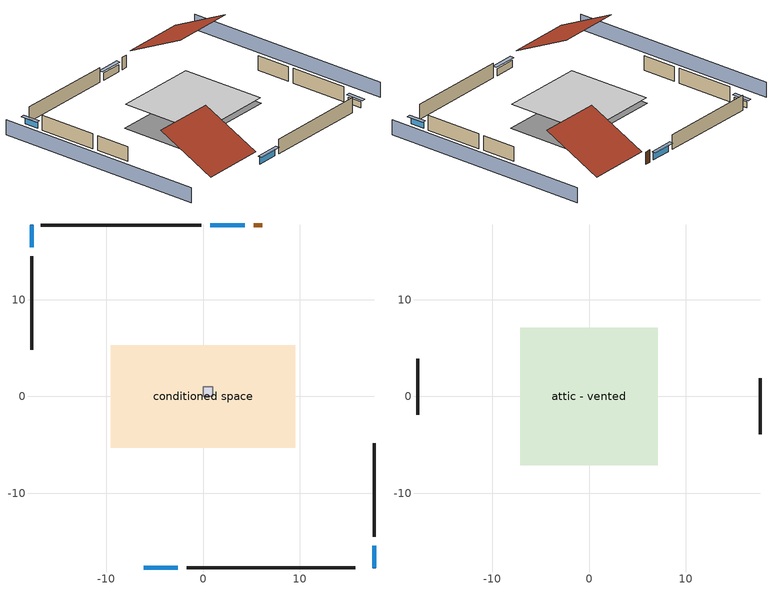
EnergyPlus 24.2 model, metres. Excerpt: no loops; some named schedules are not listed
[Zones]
central ac and furnace airloop ret air zone
 floor adiabatic (AdiabaticConst): 0,0 0,1 1,1 1,0 z0
 wall adiabatic (AdiabaticConst): 0,1 0,0 1,0 1,1 0,1 z0:1
 ceiling adiabatic (AdiabaticConst): 1,0 1,1 0,1 0,0 z1
conditioned space
 floor foundation (Slab1 construction): -9.54,-5.31 -9.54,5.31 9.54,5.31 9.54,-5.31 z0
 wall outside (AdiabaticWallConstruction 1): 6.13,17.7 5.22,17.7 z0:2.03
 wall outside (AdiabaticWallConstruction): -6.13,-17.7 -2.61,-17.7 / 4.29,17.7 0.77,17.7 z0:1.19; -17.7,17.7 -17.7,15.38 / 17.7,-17.7 17.7,-15.38 z0:1.01
 wall outside (Wall1 construction): -1.68,-17.7 15.69,-17.7 z0:2.44
 wall outside (Wall2 construction): -17.7,14.45 -17.7,4.81 z0:2.44
 wall outside (Wall3 construction): -0.16,17.7 -16.77,17.7 z0:2.44
 wall outside (Wall4 construction): 17.7,-14.45 17.7,-4.81 z0:2.44
 window (WindowConstruction): -6.13,-17.7 -2.61,-17.7 z0:1.19
 window (WindowConstruction 1): -17.7,17.7 -17.7,15.38 z0:1.01
 window (WindowConstruction 2): 4.29,17.7 0.77,17.7 z0:1.19
 window (WindowConstruction 3): 17.7,-17.7 17.7,-15.38 z0:1.01
 door (Door): 6.13,17.7 5.22,17.7 z0:2.03
attic - vented
 floor to conditioned space (Floor1 construction Reversed): -7.11,-7.11 -7.11,7.11 7.11,7.11 7.11,-7.11 z2.44
 wall outside (Wall5 construction): -17.7,3.88 -17.7,-1.89 z0:2.44
 wall outside (Wall6 construction): 17.7,-3.88 17.7,1.89 z0:2.44
 roof outside (Roof1 construction): -7.06,-17.7,2.44 -7.06,-8.19,7.2 -17.7,-8.19,7.2 -17.7,-17.7,2.44
 roof outside (Roof2 construction): 7.06,17.7,2.44 7.06,8.19,7.2 17.7,8.19,7.2 17.7,17.7,2.44
shading: -22.27,17.7 -22.27,-17.7 / 22.27,-17.7 22.27,17.7 z0:2.44; -2.3,-17.7 -6.44,-17.7 -6.44,-18.31 -2.3,-18.31 z1.49; -17.7,15.08 -17.7,18.01 -18.31,18.01 -18.31,15.08 z1.31; 0.46,17.7 4.6,17.7 4.6,18.31 0.46,18.31 z1.49; 17.7,-15.08 17.7,-18.01 18.31,-18.01 18.31,-15.08 z1.31
[Building]
Building 1: Terrain=Suburbs
[Site:Location]
Miramar Mcas_CA_USA: Latitude {deg}=32.87; Longitude {deg}=-117.15; Time Zone {hr}=-8; Elevation {m}=146
[Site:GroundTemperature:Shallow]
17.2306, 16.3968, 16.33, 16.7257, 18.3142, 19.8952, 21.2659, 22.1342, 22.208, 21.5018, 20.166, 18.6335
[Site:WaterMainsTemperature]
Calculation Method=Schedule; Temperature Schedule=mains temperature schedule
[Material] Roughness=Rough; Thermal Absorptance=0.9
Name | Thickness {m} | Conductivity {W/m-K} | Density {kg/m3} | Specific Heat {J/kg-K} | Solar Absorptance | Visible Absorptance
asphalt or fiberglass shingles | 0.00635 | 0.162714 | 1121.4 | 1465.45 | 0.85 | 0.85
ceiling loosefill ins | 0.0846667 | 0.0480833 | 16.02 | 1046.75 | 0.7 | 0.7
ceiling stud and cavity | 0.1397 | 0.302811 | 65.682 | 1177.47 | 0.7 | 0.7
concrete 4.0 in. | 0.1016 | 1.803125 | 2242.8 | 837.4 | 0.7 | 0.7
door material | 0.04445 | 0.0612267 | 512.64 | 1214.23 | 0.7 | 0.7
floor covering | 0.0127 | 0.0450781 | 54.468 | 1339.84 | 0.9 | 0.9
furniture material conditioned space 1 | 0.1524 | 0.115458 | 640.8 | 1214.23 | 0.6 | 0.6
gypsum board | 0.0127 | 0.160291 | 801 | 837.4 | 0.6 | 0.6
osb sheathing 0.5 in. | 0.0127 | 0.115458 | 512.64 | 1214.23 | 0.6 | 0.6
osb sheathing 0.5 in. 1 | 0.0127 | 0.115458 | 512.64 | 1214.23 | 0.7 | 0.7
roof rigid ins | 0.00281632 | 0.029427 | 32.04 | 1214.23 | 0.7 | 0.7
stucco | 0.0254 | 0.649125 | 1281.6 | 879.27 | 0.5 | 0.5
wall rigid ins | 0.512978 | 0.029427 | 32.04 | 1214.23 | 0.7 | 0.7
wall stud and cavity | 0.1397 | 0.556315 | 139.0536 | 1170.24 | 0.7 | 0.7
wall stud and cavity 1 | 0.1397 | 0.348569 | 139.0536 | 1170.24 | 0.6 | 0.6
wall stud and cavity 2 | 0.0889 | 0.380278 | 52.3479 | 1209.89 | 0.7 | 0.7
wall stud and cavity 3 | 0.0889 | 0.391764 | 83.0341 | 1211.67 | 0.7 | 0.7
wood siding; wood siding 1 | 0.0254 | 0.102417 | 544.68 | 1172.36 | 0.7 | 0.7
[Material:NoMass]
Adiabatic: Roughness=Rough; Thermal Resistance {m2-K/W}=176.1; Thermal Absorptance=0.9; Solar Absorptance=0.7; Visible Absorptance=0.7
[WindowMaterial:SimpleGlazingSystem]
WindowMaterial: U-Factor {W/m2-K}=2.78222; Solar Heat Gain Coefficient=0.56
[Construction]
AdiabaticConst: Adiabatic
AdiabaticWallConstruction: wood siding, wall rigid ins, wall stud and cavity 2, gypsum board
AdiabaticWallConstruction 1: wood siding 1, wall rigid ins, wall stud and cavity 2, gypsum board
Door: door material
Floor1 construction Reversed: gypsum board, ceiling stud and cavity, ceiling loosefill ins
furniture construction conditioned space 1: furniture material conditioned space 1
PartitionWallConstruction: gypsum board, wall stud and cavity 3, gypsum board
Roof1 construction; Roof2 construction: asphalt or fiberglass shingles, roof rigid ins, osb sheathing 0.5 in.
Slab1 construction: concrete 4.0 in., floor covering
Wall1 construction; Wall2 construction; Wall3 construction; Wall4 construction: stucco, osb sheathing 0.5 in. 1, wall stud and cavity, gypsum board
Wall5 construction; Wall6 construction: stucco, osb sheathing 0.5 in. 1, wall stud and cavity 1
WindowConstruction; WindowConstruction 1; WindowConstruction 2; WindowConstruction 3: WindowMaterial
[Zone] Multiplier=1
Name | Volume {m3} | Part of Total Floor Area
attic - vented | 214.681 | Yes
central ac and furnace airloop ret air zone | 1 | No
conditioned space | 493.619 | Yes
[Space]
Name | Zone | Volume {m3} | Space Type
attic - vented 1 | attic - vented | 214.681
central ac and furnace airloop ret air space | central ac and furnace airloop ret air zone |  | Plenum Space Type
conditioned space 1 | conditioned space | 493.619
[OtherEquipment] Design Level Calculation Method=EquipmentLevel
Name | Fuel Type | Zone or ZoneList or Space or SpaceList | Schedule | Design Level {W} | Fraction Latent | Fraction Radiant | Fraction Lost
central_ac_and_furnace_airloop_0_RetCondToDZ equip; central_ac_and_furnace_airloop_0_SupCondToDZ equip; central_ac_and_furnace_airloop_0_SupSensLkToDZ equip | None | attic - vented 1 | Always On Discrete | 0 | 0 | 0 | 0
central_ac_and_furnace_airloop_0_SupLatLkToDZ equip | None | attic - vented 1 | Always On Discrete | 0 | 1 | 0 | 0
water heater energy adjustment1 | NaturalGas | attic - vented 1 | Always On Discrete | 0.01 | 0 | 0 | 1
central_ac_and_furnace_airloop_0_RetCondToRP equip; central_ac_and_furnace_airloop_0_RetSensLkToRP equip | None | central ac and furnace airloop ret air space | Always On Discrete | 0 | 0 | 0 | 0
central_ac_and_furnace_airloop_0_RetLatLkToRP equip | None | central ac and furnace airloop ret air space | Always On Discrete | 0 | 1 | 0 | 0
central_ac_and_furnace_airloop_0_SupCondToLv equip; central_ac_and_furnace_airloop_0_SupSensLkToCond equip; mech vent house fan sensible load equip | None | conditioned space 1 | Always On Discrete | 0 | 0 | 0 | 0
central_ac_and_furnace_airloop_0_SupLatLkToCond equip; mech vent house fan latent load equip | None | conditioned space 1 | Always On Discrete | 0 | 1 | 0 | 0
water latent | None | conditioned space 1 | hot_water_fixtures | 302.308 | 1 | 0 | 0
water sensible | None | conditioned space 1 | hot_water_fixtures | -297.937 | 0 | 0.6 | 0
[ZoneInfiltration:EffectiveLeakageArea]
infil|attic - vented 1: Zone or Space=attic - vented 1; Schedule=Always On Discrete; Effective Air Leakage Area {cm2}=6747.18; Stack Coefficient=0.000500384; Wind Coefficient=4.19826e-05
[ZoneMixing] Schedule=Always On Continuous; Design Flow Rate Calculation Method=Flow/Zone; Design Flow Rate {m3/s}=0
Name | Zone or Space | Source Zone or Space
central_ac_and_furnace_airloop_0_ZoneMixCondToDZ mix; whole house fan mix | attic - vented | conditioned space
central_ac_and_furnace_airloop_0_ZoneMixDZToCond mix | conditioned space | attic - vented
[SpaceList]
Plenum Space Type: central ac and furnace airloop ret air space
[SurfaceProperty:ExposedFoundationPerimeter]
Slab1: Exposed Perimeter Calculation Method=TotalExposedPerimeter; Total Exposed Perimeter {m}=59.37504
[SurfaceProperty:IncidentSolarMultiplier] Incident Solar Multiplier=1; Incident Solar Multiplier Schedule=trans schedule winter=0.85 summer=0.7
Window1; Window2; Window3; Window4
[InternalMass] Zone or ZoneList=conditioned space; Space or SpaceList=conditioned space 1
Name | Construction | Surface Area {m2}
furniture mass conditioned space 1 | furniture construction conditioned space 1 | 80.9743
partition wall mass | PartitionWallConstruction | 202.436
[Lights]
interior lighting: Zone or ZoneList or Space or SpaceList=conditioned space 1; Schedule=lighting_interior; Design Level Calculation Method=LightingLevel; Lighting Level {W}=267.154; Return Air Fraction=0; Fraction Radiant=0.6; Fraction Visible=0.2; Fraction Replaceable=1
[People]
occupants: Zone or ZoneList or Space or SpaceList=conditioned space 1; Number of People Schedule=occupants; Number of People Calculation Method=People; Number of People=2; Fraction Radiant=0.314171; Sensible Heat Fraction=0.56303; Activity Level Schedule=occupants activity schedule; Carbon Dioxide Generation Rate {m3/s-W}=0; Enable ASHRAE 55 Comfort Warnings=No; Mean Radiant Temperature Calculation Type=EnclosureAveraged
[ElectricEquipment] Zone or ZoneList or Space or SpaceList=conditioned space 1; Design Level Calculation Method=EquipmentLevel
Name | Schedule | Design Level {W} | Fraction Latent | Fraction Radiant | Fraction Lost
ceiling fan | ceiling_fan | 33.6232 | 0 | 0.558 | 0
clothes dryer | clothes_dryer | 2215.79 | 0.015 | 0.081 | 0.85
clothes washer | clothes_washer | 195.407 | 0.03 | 0.162 | 0.7
cooking range | cooking_range | 1184.37 | 0.08 | 0.432 | 0.2
dishwasher | dishwasher | 687.88 | 0.3 | 0.18 | 0.4
fridge | fridge schedule | 54.5682 | 0 | 0.6 | 0
fridge 1 | fridge schedule 1 | 64.939 | 0 | 0.6 | 0
mech vent bath fan 0 | mech vent bath fan 0 schedule | 30 | 0 | 0 | 1
mech vent house fan | mech vent house fan schedule | 0 | 0 | 0 | 1
mech vent house fan cfis | mech vent house fan cfis schedule | 0 | 0 | 0 | 0
mech vent range fan 0 | mech vent range fan 0 schedule | 30 | 0 | 0 | 1
misc plug loads | plug_loads_other | 230.91 | 0.021 | 0.558 | 0.049
misc pool pump | misc pool pump schedule | 863.933 | 0 | 0 | 1
whole house fan | Always On Discrete | 0 | 0 | 0 | 1
[ZoneInfiltration:DesignFlowRate] Zone or ZoneList or Space or SpaceList=conditioned space 1; Schedule=Always On Discrete; Design Flow Rate Calculation Method=Flow/Zone; Design Flow Rate {m3/s}=0
infil flow; natural vent flow; whole house fan flow
[AirLoopHVAC:ReturnPlenum]
Air Loop HVAC Return Plenum 1: Zone=central ac and furnace airloop ret air zone
[Foundation:Kiva]
Foundation Kiva 1: Initial Indoor Air Temperature {C}=22.2222; Wall Height Above Grade {m}=0.1016; Wall Depth Below Slab {m}=0.2032
[Foundation:Kiva:Settings]
Soil Conductivity {W/m-K}=1.9041; Soil Density {kg/m3}=1842.3; Soil Specific Heat {J/kg-K}=418.7; Ground Solar Absorptivity=0.9; Ground Thermal Absorptivity=0.9; Ground Surface Roughness {m}=0.03; Far-Field Width {m}=40; Deep-Ground Boundary Condition=ZeroFlux; Deep-Ground Depth {m}=40; Minimum Cell Dimension {m}=0.2; Maximum Cell Growth Coefficient=3; Simulation Timestep=Timestep
[Exterior:Lights]
exterior lighting: Schedule=exterior lighting schedule; Design Level {W}=12.5918
[EnergyManagementSystem:Sensor] Output:Variable or Output:Meter Index Key=attic - vented
Name | Output:Variable or Output:Meter
central_ac_and_furnace_airloop_0_DZ_T_s | Zone Air Temperature
central_ac_and_furnace_airloop_0_DZ_W_s | Zone Mean Air Humidity Ratio
[Schedule:Constant]
Name | Hourly Value
Always On Discrete; Always On Continuous; mech vent house fan schedule; mech vent house fan cfis schedule | 1
occupants activity schedule | 117.228
[Schedule:Week:Daily]
trans schedule winter=0.85 summer=0.7 Week Rule - Jan1-Apr28: trans schedule winter=0.85 summer=0.7 allday1, trans schedule winter=0.85 summer=0.7 allday1, trans schedule winter=0.85 summer=0.7 allday1, trans schedule winter=0.85 summer=0.7 allday1, trans schedule winter=0.85 summer=0.7 allday1, trans schedule winter=0.85 summer=0.7 allday1, trans schedule winter=0.85 summer=0.7 allday1, trans schedule winter=0.85 summer=0.7 default day, trans schedule winter=0.85 summer=0.7 default day, trans schedule winter=0.85 summer=0.7 default day, trans schedule winter=0.85 summer=0.7 default day, trans schedule winter=0.85 summer=0.7 default day
trans schedule winter=0.85 summer=0.7 Week Rule - Apr29-May5: trans schedule winter=0.85 summer=0.7 allday1, trans schedule winter=0.85 summer=0.7 allday1, trans schedule winter=0.85 summer=0.7 allday121, trans schedule winter=0.85 summer=0.7 allday121, trans schedule winter=0.85 summer=0.7 allday121, trans schedule winter=0.85 summer=0.7 allday121, trans schedule winter=0.85 summer=0.7 allday121, trans schedule winter=0.85 summer=0.7 default day, trans schedule winter=0.85 summer=0.7 default day, trans schedule winter=0.85 summer=0.7 default day, trans schedule winter=0.85 summer=0.7 default day, trans schedule winter=0.85 summer=0.7 default day
trans schedule winter=0.85 summer=0.7 Week Rule - May6-Nov24: trans schedule winter=0.85 summer=0.7 allday121, trans schedule winter=0.85 summer=0.7 allday121, trans schedule winter=0.85 summer=0.7 allday121, trans schedule winter=0.85 summer=0.7 allday121, trans schedule winter=0.85 summer=0.7 allday121, trans schedule winter=0.85 summer=0.7 allday121, trans schedule winter=0.85 summer=0.7 allday121, trans schedule winter=0.85 summer=0.7 default day, trans schedule winter=0.85 summer=0.7 default day, trans schedule winter=0.85 summer=0.7 default day, trans schedule winter=0.85 summer=0.7 default day, trans schedule winter=0.85 summer=0.7 default day
trans schedule winter=0.85 summer=0.7 Week Rule - Nov25-Dec1: trans schedule winter=0.85 summer=0.7 allday121, trans schedule winter=0.85 summer=0.7 allday121, trans schedule winter=0.85 summer=0.7 allday121, trans schedule winter=0.85 summer=0.7 allday121, trans schedule winter=0.85 summer=0.7 allday121, trans schedule winter=0.85 summer=0.7 allday121, trans schedule winter=0.85 summer=0.7 allday335, trans schedule winter=0.85 summer=0.7 default day, trans schedule winter=0.85 summer=0.7 default day, trans schedule winter=0.85 summer=0.7 default day, trans schedule winter=0.85 summer=0.7 default day, trans schedule winter=0.85 summer=0.7 default day
trans schedule winter=0.85 summer=0.7 Week Rule - Dec2-Dec31: trans schedule winter=0.85 summer=0.7 allday335, trans schedule winter=0.85 summer=0.7 allday335, trans schedule winter=0.85 summer=0.7 allday335, trans schedule winter=0.85 summer=0.7 allday335, trans schedule winter=0.85 summer=0.7 allday335, trans schedule winter=0.85 summer=0.7 allday335, trans schedule winter=0.85 summer=0.7 allday335, trans schedule winter=0.85 summer=0.7 default day, trans schedule winter=0.85 summer=0.7 default day, trans schedule winter=0.85 summer=0.7 default day, trans schedule winter=0.85 summer=0.7 default day, trans schedule winter=0.85 summer=0.7 default day
fridge schedule Week Rule - Jan1-Jan27: fridge schedule allday1, fridge schedule allday1, fridge schedule allday1, fridge schedule allday1, fridge schedule allday1, fridge schedule allday1, fridge schedule allday1, fridge schedule default day, fridge schedule default day, fridge schedule default day, fridge schedule default day, fridge schedule default day
fridge schedule Week Rule - Jan28-Feb3: fridge schedule allday1, fridge schedule allday1, fridge schedule allday1, fridge schedule allday1, fridge schedule allday2, fridge schedule allday2, fridge schedule allday2, fridge schedule default day, fridge schedule default day, fridge schedule default day, fridge schedule default day, fridge schedule default day
fridge schedule Week Rule - Feb4-Feb24: fridge schedule allday2, fridge schedule allday2, fridge schedule allday2, fridge schedule allday2, fridge schedule allday2, fridge schedule allday2, fridge schedule allday2, fridge schedule default day, fridge schedule default day, fridge schedule default day, fridge schedule default day, fridge schedule default day
fridge schedule Week Rule - Feb25-Mar3: fridge schedule allday2, fridge schedule allday2, fridge schedule allday2, fridge schedule allday2, fridge schedule allday3, fridge schedule allday3, fridge schedule allday3, fridge schedule default day, fridge schedule default day, fridge schedule default day, fridge schedule default day, fridge schedule default day
fridge schedule Week Rule - Mar4-May26: fridge schedule allday3, fridge schedule allday3, fridge schedule allday3, fridge schedule allday3, fridge schedule allday3, fridge schedule allday3, fridge schedule allday3, fridge schedule default day, fridge schedule default day, fridge schedule default day, fridge schedule default day, fridge schedule default day
fridge schedule Week Rule - May27-Jun2: fridge schedule allday3, fridge schedule allday3, fridge schedule allday3, fridge schedule allday3, fridge schedule allday3, fridge schedule allday6, fridge schedule allday6, fridge schedule default day, fridge schedule default day, fridge schedule default day, fridge schedule default day, fridge schedule default day
fridge schedule Week Rule - Jun3-Sep29: fridge schedule allday6, fridge schedule allday6, fridge schedule allday6, fridge schedule allday6, fridge schedule allday6, fridge schedule allday6, fridge schedule allday6, fridge schedule default day, fridge schedule default day, fridge schedule default day, fridge schedule default day, fridge schedule default day
fridge schedule Week Rule - Sep30-Oct6: fridge schedule allday6, fridge schedule allday10, fridge schedule allday10, fridge schedule allday10, fridge schedule allday10, fridge schedule allday10, fridge schedule allday10, fridge schedule default day, fridge schedule default day, fridge schedule default day, fridge schedule default day, fridge schedule default day
fridge schedule Week Rule - Oct7-Oct27: fridge schedule allday10, fridge schedule allday10, fridge schedule allday10, fridge schedule allday10, fridge schedule allday10, fridge schedule allday10, fridge schedule allday10, fridge schedule default day, fridge schedule default day, fridge schedule default day, fridge schedule default day, fridge schedule default day
fridge schedule Week Rule - Oct28-Nov3: fridge schedule allday10, fridge schedule allday10, fridge schedule allday10, fridge schedule allday10, fridge schedule allday11, fridge schedule allday11, fridge schedule allday11, fridge schedule default day, fridge schedule default day, fridge schedule default day, fridge schedule default day, fridge schedule default day
fridge schedule Week Rule - Nov4-Nov24: fridge schedule allday11, fridge schedule allday11, fridge schedule allday11, fridge schedule allday11, fridge schedule allday11, fridge schedule allday11, fridge schedule allday11, fridge schedule default day, fridge schedule default day, fridge schedule default day, fridge schedule default day, fridge schedule default day
fridge schedule Week Rule - Nov25-Dec1: fridge schedule allday11, fridge schedule allday11, fridge schedule allday11, fridge schedule allday11, fridge schedule allday11, fridge schedule allday11, fridge schedule allday12, fridge schedule default day, fridge schedule default day, fridge schedule default day, fridge schedule default day, fridge schedule default day
fridge schedule Week Rule - Dec2-Dec31: fridge schedule allday12, fridge schedule allday12, fridge schedule allday12, fridge schedule allday12, fridge schedule allday12, fridge schedule allday12, fridge schedule allday12, fridge schedule default day, fridge schedule default day, fridge schedule default day, fridge schedule default day, fridge schedule default day
fridge schedule 1 Week Rule - Jan1-Jan27: fridge schedule allday1 1, fridge schedule allday1 1, fridge schedule allday1 1, fridge schedule allday1 1, fridge schedule allday1 1, fridge schedule allday1 1, fridge schedule allday1 1, fridge schedule default day 1, fridge schedule default day 1, fridge schedule default day 1, fridge schedule default day 1, fridge schedule default day 1
fridge schedule 1 Week Rule - Jan28-Feb3: fridge schedule allday1 1, fridge schedule allday1 1, fridge schedule allday1 1, fridge schedule allday1 1, fridge schedule allday2 1, fridge schedule allday2 1, fridge schedule allday2 1, fridge schedule default day 1, fridge schedule default day 1, fridge schedule default day 1, fridge schedule default day 1, fridge schedule default day 1
fridge schedule 1 Week Rule - Feb4-Feb24: fridge schedule allday2 1, fridge schedule allday2 1, fridge schedule allday2 1, fridge schedule allday2 1, fridge schedule allday2 1, fridge schedule allday2 1, fridge schedule allday2 1, fridge schedule default day 1, fridge schedule default day 1, fridge schedule default day 1, fridge schedule default day 1, fridge schedule default day 1
fridge schedule 1 Week Rule - Feb25-Mar3: fridge schedule allday2 1, fridge schedule allday2 1, fridge schedule allday2 1, fridge schedule allday2 1, fridge schedule allday3 1, fridge schedule allday3 1, fridge schedule allday3 1, fridge schedule default day 1, fridge schedule default day 1, fridge schedule default day 1, fridge schedule default day 1, fridge schedule default day 1
fridge schedule 1 Week Rule - Mar4-May26: fridge schedule allday3 1, fridge schedule allday3 1, fridge schedule allday3 1, fridge schedule allday3 1, fridge schedule allday3 1, fridge schedule allday3 1, fridge schedule allday3 1, fridge schedule default day 1, fridge schedule default day 1, fridge schedule default day 1, fridge schedule default day 1, fridge schedule default day 1
fridge schedule 1 Week Rule - May27-Jun2: fridge schedule allday3 1, fridge schedule allday3 1, fridge schedule allday3 1, fridge schedule allday3 1, fridge schedule allday3 1, fridge schedule allday6 1, fridge schedule allday6 1, fridge schedule default day 1, fridge schedule default day 1, fridge schedule default day 1, fridge schedule default day 1, fridge schedule default day 1
fridge schedule 1 Week Rule - Jun3-Sep29: fridge schedule allday6 1, fridge schedule allday6 1, fridge schedule allday6 1, fridge schedule allday6 1, fridge schedule allday6 1, fridge schedule allday6 1, fridge schedule allday6 1, fridge schedule default day 1, fridge schedule default day 1, fridge schedule default day 1, fridge schedule default day 1, fridge schedule default day 1
fridge schedule 1 Week Rule - Sep30-Oct6: fridge schedule allday6 1, fridge schedule allday10 1, fridge schedule allday10 1, fridge schedule allday10 1, fridge schedule allday10 1, fridge schedule allday10 1, fridge schedule allday10 1, fridge schedule default day 1, fridge schedule default day 1, fridge schedule default day 1, fridge schedule default day 1, fridge schedule default day 1
fridge schedule 1 Week Rule - Oct7-Oct27: fridge schedule allday10 1, fridge schedule allday10 1, fridge schedule allday10 1, fridge schedule allday10 1, fridge schedule allday10 1, fridge schedule allday10 1, fridge schedule allday10 1, fridge schedule default day 1, fridge schedule default day 1, fridge schedule default day 1, fridge schedule default day 1, fridge schedule default day 1
fridge schedule 1 Week Rule - Oct28-Nov3: fridge schedule allday10 1, fridge schedule allday10 1, fridge schedule allday10 1, fridge schedule allday10 1, fridge schedule allday11 1, fridge schedule allday11 1, fridge schedule allday11 1, fridge schedule default day 1, fridge schedule default day 1, fridge schedule default day 1, fridge schedule default day 1, fridge schedule default day 1
fridge schedule 1 Week Rule - Nov4-Nov24: fridge schedule allday11 1, fridge schedule allday11 1, fridge schedule allday11 1, fridge schedule allday11 1, fridge schedule allday11 1, fridge schedule allday11 1, fridge schedule allday11 1, fridge schedule default day 1, fridge schedule default day 1, fridge schedule default day 1, fridge schedule default day 1, fridge schedule default day 1
fridge schedule 1 Week Rule - Nov25-Dec1: fridge schedule allday11 1, fridge schedule allday11 1, fridge schedule allday11 1, fridge schedule allday11 1, fridge schedule allday11 1, fridge schedule allday11 1, fridge schedule allday12 1, fridge schedule default day 1, fridge schedule default day 1, fridge schedule default day 1, fridge schedule default day 1, fridge schedule default day 1
fridge schedule 1 Week Rule - Dec2-Dec31: fridge schedule allday12 1, fridge schedule allday12 1, fridge schedule allday12 1, fridge schedule allday12 1, fridge schedule allday12 1, fridge schedule allday12 1, fridge schedule allday12 1, fridge schedule default day 1, fridge schedule default day 1, fridge schedule default day 1, fridge schedule default day 1, fridge schedule default day 1
mech vent bath fan 0 schedule Week Rule - Jan1-Dec31: mech vent bath fan 0 schedule allday1, mech vent bath fan 0 schedule allday1, mech vent bath fan 0 schedule allday1, mech vent bath fan 0 schedule allday1, mech vent bath fan 0 schedule allday1, mech vent bath fan 0 schedule allday1, mech vent bath fan 0 schedule allday1, mech vent bath fan 0 schedule default day, mech vent bath fan 0 schedule default day, mech vent bath fan 0 schedule default day, mech vent bath fan 0 schedule default day, mech vent bath fan 0 schedule default day
mech vent range fan 0 schedule Week Rule - Jan1-Dec31: mech vent range fan 0 schedule allday1, mech vent range fan 0 schedule allday1, mech vent range fan 0 schedule allday1, mech vent range fan 0 schedule allday1, mech vent range fan 0 schedule allday1, mech vent range fan 0 schedule allday1, mech vent range fan 0 schedule allday1, mech vent range fan 0 schedule default day, mech vent range fan 0 schedule default day, mech vent range fan 0 schedule default day, mech vent range fan 0 schedule default day, mech vent range fan 0 schedule default day
misc pool pump schedule Week Rule - Jan1-Jan27: misc pool pump schedule allday1, misc pool pump schedule allday1, misc pool pump schedule allday1, misc pool pump schedule allday1, misc pool pump schedule allday1, misc pool pump schedule allday1, misc pool pump schedule allday1, misc pool pump schedule default day, misc pool pump schedule default day, misc pool pump schedule default day, misc pool pump schedule default day, misc pool pump schedule default day
misc pool pump schedule Week Rule - Jan28-Feb3: misc pool pump schedule allday1, misc pool pump schedule allday1, misc pool pump schedule allday1, misc pool pump schedule allday1, misc pool pump schedule allday2, misc pool pump schedule allday2, misc pool pump schedule allday2, misc pool pump schedule default day, misc pool pump schedule default day, misc pool pump schedule default day, misc pool pump schedule default day, misc pool pump schedule default day
misc pool pump schedule Week Rule - Feb4-Feb24: misc pool pump schedule allday2, misc pool pump schedule allday2, misc pool pump schedule allday2, misc pool pump schedule allday2, misc pool pump schedule allday2, misc pool pump schedule allday2, misc pool pump schedule allday2, misc pool pump schedule default day, misc pool pump schedule default day, misc pool pump schedule default day, misc pool pump schedule default day, misc pool pump schedule default day
misc pool pump schedule Week Rule - Feb25-Mar3: misc pool pump schedule allday2, misc pool pump schedule allday2, misc pool pump schedule allday2, misc pool pump schedule allday2, misc pool pump schedule allday3, misc pool pump schedule allday3, misc pool pump schedule allday3, misc pool pump schedule default day, misc pool pump schedule default day, misc pool pump schedule default day, misc pool pump schedule default day, misc pool pump schedule default day
misc pool pump schedule Week Rule - Mar4-Mar31: misc pool pump schedule allday3, misc pool pump schedule allday3, misc pool pump schedule allday3, misc pool pump schedule allday3, misc pool pump schedule allday3, misc pool pump schedule allday3, misc pool pump schedule allday3, misc pool pump schedule default day, misc pool pump schedule default day, misc pool pump schedule default day, misc pool pump schedule default day, misc pool pump schedule default day
misc pool pump schedule Week Rule - Apr1-Apr28: misc pool pump schedule allday4, misc pool pump schedule allday4, misc pool pump schedule allday4, misc pool pump schedule allday4, misc pool pump schedule allday4, misc pool pump schedule allday4, misc pool pump schedule allday4, misc pool pump schedule default day, misc pool pump schedule default day, misc pool pump schedule default day, misc pool pump schedule default day, misc pool pump schedule default day
misc pool pump schedule Week Rule - Apr29-May5: misc pool pump schedule allday4, misc pool pump schedule allday4, misc pool pump schedule allday5, misc pool pump schedule allday5, misc pool pump schedule allday5, misc pool pump schedule allday5, misc pool pump schedule allday5, misc pool pump schedule default day, misc pool pump schedule default day, misc pool pump schedule default day, misc pool pump schedule default day, misc pool pump schedule default day
misc pool pump schedule Week Rule - May6-May26: misc pool pump schedule allday5, misc pool pump schedule allday5, misc pool pump schedule allday5, misc pool pump schedule allday5, misc pool pump schedule allday5, misc pool pump schedule allday5, misc pool pump schedule allday5, misc pool pump schedule default day, misc pool pump schedule default day, misc pool pump schedule default day, misc pool pump schedule default day, misc pool pump schedule default day
misc pool pump schedule Week Rule - May27-Jun2: misc pool pump schedule allday5, misc pool pump schedule allday5, misc pool pump schedule allday5, misc pool pump schedule allday5, misc pool pump schedule allday5, misc pool pump schedule allday6, misc pool pump schedule allday6, misc pool pump schedule default day, misc pool pump schedule default day, misc pool pump schedule default day, misc pool pump schedule default day, misc pool pump schedule default day
misc pool pump schedule Week Rule - Jun3-Jun30: misc pool pump schedule allday6, misc pool pump schedule allday6, misc pool pump schedule allday6, misc pool pump schedule allday6, misc pool pump schedule allday6, misc pool pump schedule allday6, misc pool pump schedule allday6, misc pool pump schedule default day, misc pool pump schedule default day, misc pool pump schedule default day, misc pool pump schedule default day, misc pool pump schedule default day
misc pool pump schedule Week Rule - Jul1-Aug25: misc pool pump schedule allday7, misc pool pump schedule allday7, misc pool pump schedule allday7, misc pool pump schedule allday7, misc pool pump schedule allday7, misc pool pump schedule allday7, misc pool pump schedule allday7, misc pool pump schedule default day, misc pool pump schedule default day, misc pool pump schedule default day, misc pool pump schedule default day, misc pool pump schedule default day
misc pool pump schedule Week Rule - Aug26-Sep1: misc pool pump schedule allday7, misc pool pump schedule allday7, misc pool pump schedule allday7, misc pool pump schedule allday7, misc pool pump schedule allday7, misc pool pump schedule allday7, misc pool pump schedule allday9, misc pool pump schedule default day, misc pool pump schedule default day, misc pool pump schedule default day, misc pool pump schedule default day, misc pool pump schedule default day
misc pool pump schedule Week Rule - Sep2-Sep29: misc pool pump schedule allday9, misc pool pump schedule allday9, misc pool pump schedule allday9, misc pool pump schedule allday9, misc pool pump schedule allday9, misc pool pump schedule allday9, misc pool pump schedule allday9, misc pool pump schedule default day, misc pool pump schedule default day, misc pool pump schedule default day, misc pool pump schedule default day, misc pool pump schedule default day
misc pool pump schedule Week Rule - Sep30-Oct6: misc pool pump schedule allday9, misc pool pump schedule allday10, misc pool pump schedule allday10, misc pool pump schedule allday10, misc pool pump schedule allday10, misc pool pump schedule allday10, misc pool pump schedule allday10, misc pool pump schedule default day, misc pool pump schedule default day, misc pool pump schedule default day, misc pool pump schedule default day, misc pool pump schedule default day
misc pool pump schedule Week Rule - Oct7-Oct27: misc pool pump schedule allday10, misc pool pump schedule allday10, misc pool pump schedule allday10, misc pool pump schedule allday10, misc pool pump schedule allday10, misc pool pump schedule allday10, misc pool pump schedule allday10, misc pool pump schedule default day, misc pool pump schedule default day, misc pool pump schedule default day, misc pool pump schedule default day, misc pool pump schedule default day
[Schedule:Year]
trans schedule winter=0.85 summer=0.7: trans schedule winter=0.85 summer=0.7 Week Rule - Jan1-Apr28, 1, 1, 4, 28, trans schedule winter=0.85 summer=0.7 Week Rule - Apr29-May5, 4, 29, 5, 5, trans schedule winter=0.85 summer=0.7 Week Rule - May6-Nov24, 5, 6, 11, 24, trans schedule winter=0.85 summer=0.7 Week Rule - Nov25-Dec1, 11, 25, 12, 1, trans schedule winter=0.85 summer=0.7 Week Rule - Dec2-Dec31, 12, 2, 12, 31
fridge schedule: fridge schedule Week Rule - Jan1-Jan27, 1, 1, 1, 27, fridge schedule Week Rule - Jan28-Feb3, 1, 28, 2, 3, fridge schedule Week Rule - Feb4-Feb24, 2, 4, 2, 24, fridge schedule Week Rule - Feb25-Mar3, 2, 25, 3, 3, fridge schedule Week Rule - Mar4-May26, 3, 4, 5, 26, fridge schedule Week Rule - May27-Jun2, 5, 27, 6, 2, fridge schedule Week Rule - Jun3-Sep29, 6, 3, 9, 29, fridge schedule Week Rule - Sep30-Oct6, 9, 30, 10, 6, fridge schedule Week Rule - Oct7-Oct27, 10, 7, 10, 27, fridge schedule Week Rule - Oct28-Nov3, 10, 28, 11, 3, fridge schedule Week Rule - Nov4-Nov24, 11, 4, 11, 24, fridge schedule Week Rule - Nov25-Dec1, 11, 25, 12, 1, fridge schedule Week Rule - Dec2-Dec31, 12, 2, 12, 31
fridge schedule 1: fridge schedule 1 Week Rule - Jan1-Jan27, 1, 1, 1, 27, fridge schedule 1 Week Rule - Jan28-Feb3, 1, 28, 2, 3, fridge schedule 1 Week Rule - Feb4-Feb24, 2, 4, 2, 24, fridge schedule 1 Week Rule - Feb25-Mar3, 2, 25, 3, 3, fridge schedule 1 Week Rule - Mar4-May26, 3, 4, 5, 26, fridge schedule 1 Week Rule - May27-Jun2, 5, 27, 6, 2, fridge schedule 1 Week Rule - Jun3-Sep29, 6, 3, 9, 29, fridge schedule 1 Week Rule - Sep30-Oct6, 9, 30, 10, 6, fridge schedule 1 Week Rule - Oct7-Oct27, 10, 7, 10, 27, fridge schedule 1 Week Rule - Oct28-Nov3, 10, 28, 11, 3, fridge schedule 1 Week Rule - Nov4-Nov24, 11, 4, 11, 24, fridge schedule 1 Week Rule - Nov25-Dec1, 11, 25, 12, 1, fridge schedule 1 Week Rule - Dec2-Dec31, 12, 2, 12, 31
mech vent bath fan 0 schedule: mech vent bath fan 0 schedule Week Rule - Jan1-Dec31, 1, 1, 12, 31
mech vent range fan 0 schedule: mech vent range fan 0 schedule Week Rule - Jan1-Dec31, 1, 1, 12, 31
misc pool pump schedule: misc pool pump schedule Week Rule - Jan1-Jan27, 1, 1, 1, 27, misc pool pump schedule Week Rule - Jan28-Feb3, 1, 28, 2, 3, misc pool pump schedule Week Rule - Feb4-Feb24, 2, 4, 2, 24, misc pool pump schedule Week Rule - Feb25-Mar3, 2, 25, 3, 3, misc pool pump schedule Week Rule - Mar4-Mar31, 3, 4, 3, 31, misc pool pump schedule Week Rule - Apr1-Apr28, 4, 1, 4, 28, misc pool pump schedule Week Rule - Apr29-May5, 4, 29, 5, 5, misc pool pump schedule Week Rule - May6-May26, 5, 6, 5, 26, misc pool pump schedule Week Rule - May27-Jun2, 5, 27, 6, 2, misc pool pump schedule Week Rule - Jun3-Jun30, 6, 3, 6, 30, misc pool pump schedule Week Rule - Jul1-Aug25, 7, 1, 8, 25, misc pool pump schedule Week Rule - Aug26-Sep1, 8, 26, 9, 1, misc pool pump schedule Week Rule - Sep2-Sep29, 9, 2, 9, 29, misc pool pump schedule Week Rule - Sep30-Oct6, 9, 30, 10, 6, misc pool pump schedule Week Rule - Oct7-Oct27, 10, 7, 10, 27, misc pool pump schedule Week Rule - Oct28-Nov3, 10, 28, 11, 3, misc pool pump schedule Week Rule - Nov4-Nov24, 11, 4, 11, 24, misc pool pump schedule Week Rule - Nov25-Dec1, 11, 25, 12, 1, misc pool pump schedule Week Rule - Dec2-Dec31, 12, 2, 12, 31
exterior lighting schedule: exterior lighting schedule Week Rule - Jan1-Jan6, 1, 1, 1, 6, exterior lighting schedule Week Rule - Jan7-Jan27, 1, 7, 1, 27, exterior lighting schedule Week Rule - Jan28-Feb3, 1, 28, 2, 3, exterior lighting schedule Week Rule - Feb4-Feb24, 2, 4, 2, 24, exterior lighting schedule Week Rule - Feb25-Mar3, 2, 25, 3, 3, exterior lighting schedule Week Rule - Mar4-Mar31, 3, 4, 3, 31, exterior lighting schedule Week Rule - Apr1-Apr28, 4, 1, 4, 28, exterior lighting schedule Week Rule - Apr29-May5, 4, 29, 5, 5, exterior lighting schedule Week Rule - May6-May26, 5, 6, 5, 26, exterior lighting schedule Week Rule - May27-Jun2, 5, 27, 6, 2, exterior lighting schedule Week Rule - Jun3-Jun30, 6, 3, 6, 30, exterior lighting schedule Week Rule - Jul1-Aug25, 7, 1, 8, 25, exterior lighting schedule Week Rule - Aug26-Sep1, 8, 26, 9, 1, exterior lighting schedule Week Rule - Sep2-Sep29, 9, 2, 9, 29, exterior lighting schedule Week Rule - Sep30-Oct6, 9, 30, 10, 6, exterior lighting schedule Week Rule - Oct7-Oct27, 10, 7, 10, 27, exterior lighting schedule Week Rule - Oct28-Nov3, 10, 28, 11, 3, exterior lighting schedule Week Rule - Nov4-Nov24, 11, 4, 11, 24, exterior lighting schedule Week Rule - Nov25-Dec1, 11, 25, 12, 1, exterior lighting schedule Week Rule - Dec2-Dec31, 12, 2, 12, 31
[Schedule:File] File=in.schedules.csv; Rows to Skip at Top=1; Number of Hours of Data=8760; Column Separator=Comma; Interpolate to Timestep=No; Minutes per Item=15; Adjust Schedule for Daylight Savings=Yes
Name | Column Number
lighting_interior | 2
occupants | 1
ceiling_fan | 8
clothes_dryer | 7
clothes_washer | 6
cooking_range | 4
dishwasher | 5
plug_loads_other | 9
hot_water_fixtures | 13
[Schedule:Compact]
mains temperature schedule: Through: 01/01, For: AllDays, Until: 24:00, 19.3783, Through: 01/02, For: AllDays, Until: 24:00, 19.3528, Through: 01/03, For: AllDays, Until: 24:00, 19.3283, Through: 01/04, For: AllDays, Until: 24:00, 19.3044, Through: 01/05, For: AllDays, Until: 24:00, 19.2817, Through: 01/06, For: AllDays, Until: 24:00, 19.26, Through: 01/07, For: AllDays, Until: 24:00, 19.2394, Through: 01/08, For: AllDays, Until: 24:00, 19.2194, Through: 01/09, For: AllDays, Until: 24:00, 19.2006, Through: 01/10, For: AllDays, Until: 24:00, 19.1828, Through: 01/11, For: AllDays, Until: 24:00, 19.1656, Through: 01/12, For: AllDays, Until: 24:00, 19.1494, Through: 01/13, For: AllDays, Until: 24:00, 19.1344, Through: 01/14, For: AllDays, Until: 24:00, 19.1206, Through: 01/15, For: AllDays, Until: 24:00, 19.1072, Through: 01/16, For: AllDays, Until: 24:00, 19.095, Through: 01/17, For: AllDays, Until: 24:00, 19.0839, Through: 01/18, For: AllDays, Until: 24:00, 19.0739, Through: 01/19, For: AllDays, Until: 24:00, 19.0644, Through: 01/20, For: AllDays, Until: 24:00, 19.0567, Through: 01/21, For: AllDays, Until: 24:00, 19.0494, Through: 01/22, For: AllDays, Until: 24:00, 19.0433, Through: 01/23, For: AllDays, Until: 24:00, 19.0383, Through: 01/24, For: AllDays, Until: 24:00, 19.0339, Through: 01/25, For: AllDays, Until: 24:00, 19.0306, Through: 01/26, For: AllDays, Until: 24:00, 19.0283, Through: 01/27, For: AllDays, Until: 24:00, 19.0272, Through: 01/28, For: AllDays, Until: 24:00, 19.0272, Through: 01/29, For: AllDays, Until: 24:00, 19.0283, Through: 01/30, For: AllDays, Until: 24:00, 19.03, Through: 01/31, For: AllDays, Until: 24:00, 19.0328, Through: 02/01, For: AllDays, Until: 24:00, 19.0367, Through: 02/02, For: AllDays, Until: 24:00, 19.0417, Through: 02/03, For: AllDays, Until: 24:00, 19.0478, Through: 02/04, For: AllDays, Until: 24:00, 19.0544, Through: 02/05, For: AllDays, Until: 24:00, 19.0622, Through: 02/06, For: AllDays, Until: 24:00, 19.0711, Through: 02/07, For: AllDays, Until: 24:00, 19.0811, Through: 02/08, For: AllDays, Until: 24:00, 19.0922, Through: 02/09, For: AllDays, Until: 24:00, 19.1039, Through: 02/10, For: AllDays, Until: 24:00, 19.1167, Through: 02/11, For: AllDays, Until: 24:00, 19.1306, Through: 02/12, For: AllDays, Until: 24:00, 19.1456, Through: 02/13, For: AllDays, Until: 24:00, 19.1611, Through: 02/14, For: AllDays, Until: 24:00, 19.1778, Through: 02/15, For: AllDays, Until: 24:00, 19.1956, Through: 02/16, For: AllDays, Until: 24:00, 19.2144, Through: 02/17, For: AllDays, Until: 24:00, 19.2339, Through: 02/18, For: AllDays, Until: 24:00, 19.2544, Through: 02/19, For: AllDays, Until: 24:00, 19.2761, Through: 02/20, For: AllDays, Until: 24:00, 19.2983, Through: 02/21, For: AllDays, Until: 24:00, 19.3217, Through: 02/22, For: AllDays, Until: 24:00, 19.3461, Through: 02/23, For: AllDays, Until: 24:00, 19.3711, Through: 02/24, For: AllDays, Until: 24:00, 19.3972, Through: 02/25, For: AllDays, Until: 24:00, 19.4244, Through: 02/26, For: AllDays, Until: 24:00, 19.4522, Through: 02/27, For: AllDays, Until: 24:00, 19.4811, Through: 02/28, For: AllDays, Until: 24:00, 19.5106, Through: 03/01, For: AllDays, Until: 24:00, 19.5411, Through: 03/02, For: AllDays, Until: 24:00, 19.5728, Through: 03/03, For: AllDays, Until: 24:00, 19.605, Through: 03/04, For: AllDays, Until: 24:00, 19.6378, Through: 03/05, For: AllDays, Until: 24:00, 19.6717, Through: 03/06, For: AllDays, Until: 24:00, 19.7061, Through: 03/07, For: AllDays, Until: 24:00, 19.7417, Through: 03/08, For: AllDays, Until: 24:00, 19.7783, Through: 03/09, For: AllDays, Until: 24:00, 19.815, Through: 03/10, For: AllDays, Until: 24:00, 19.8528, Through: 03/11, For: AllDays, Until: 24:00, 19.8917, Through: 03/12, For: AllDays, Until: 24:00, 19.9311, Through: 03/13, For: AllDays, Until: 24:00, 19.9711, Through: 03/14, For: AllDays, Until: 24:00, 20.0117, Through: 03/15, For: AllDays, Until: 24:00, 20.0533, Through: 03/16, For: AllDays, Until: 24:00, 20.0956, Through: 03/17, For: AllDays, Until: 24:00, 20.1383, Through: 03/18, For: AllDays, Until: 24:00, 20.1822, Through: 03/19, For: AllDays, Until: 24:00, 20.2267, Through: 03/20, For: AllDays, Until: 24:00, 20.2711, Through: 03/21, For: AllDays, Until: 24:00, 20.3167, Through: 03/22, For: AllDays, Until: 24:00, 20.3633, Through: 03/23, For: AllDays, Until: 24:00, 20.41, Through: 03/24, For: AllDays, Until: 24:00, 20.4572, Through: 03/25, For: AllDays, Until: 24:00, 20.505, Through: 03/26, For: AllDays, Until: 24:00, 20.5539, Through: 03/27, For: AllDays, Until: 24:00, 20.6028, Through: 03/28, For: AllDays, Until: 24:00, 20.6528, Through: 03/29, For: AllDays, Until: 24:00, 20.7028, Through: 03/30, For: AllDays, Until: 24:00, 20.7533, Through: 03/31, For: AllDays, Until: 24:00, 20.8044, Through: 04/01, For: AllDays, Until: 24:00, 20.8561, Through: 04/02, For: AllDays, Until: 24:00, 20.9083, Through: 04/03, For: AllDays, Until: 24:00, 20.9611, Through: 04/04, For: AllDays, Until: 24:00, 21.0139, Through: 04/05, For: AllDays, Until: 24:00, 21.0672, Through: 04/06, For: AllDays, Until: 24:00, 21.1211, Through: 04/07, For: AllDays, Until: 24:00, 21.1756, Through: 04/08, For: AllDays, Until: 24:00, 21.23, Through: 04/09, For: AllDays, Until: 24:00, 21.285, Through: 04/10, For: AllDays, Until: 24:00, 21.34, Through: 04/11, For: AllDays, Until: 24:00, 21.3956, Through: 04/12, For: AllDays, Until: 24:00, 21.4517, Through: 04/13, For: AllDays, Until: 24:00, 21.5078, Through: 04/14, For: AllDays, Until: 24:00, 21.5644, Through: 04/15, For: AllDays, Until: 24:00, 21.6211, Through: 04/16, For: AllDays, Until: 24:00, 21.6778, Through: 04/17, For: AllDays, Until: 24:00, 21.735, Through: 04/18, For: AllDays, Until: 24:00, 21.7922, Through: 04/19, For: AllDays, Until: 24:00, 21.85, Through: 04/20, For: AllDays, Until: 24:00, 21.9078, Through: 04/21, For: AllDays, Until: 24:00, 21.9656, Through: 04/22, For: AllDays, Until: 24:00, 22.0239, Through: 04/23, For: AllDays, Until: 24:00, 22.0817, Through: 04/24, For: AllDays, Until: 24:00, 22.14, Through: 04/25, For: AllDays, Until: 24:00, 22.1983, Through: 04/26, For: AllDays, Until: 24:00, 22.2567, Through: 04/27, For: AllDays, Until: 24:00, 22.3156, Through: 04/28, For: AllDays, Until: 24:00, 22.3739, Through: 04/29, For: AllDays, Until: 24:00, 22.4322, Through: 04/30, For: AllDays, Until: 24:00, 22.4906, Through: 05/01, For: AllDays, Until: 24:00, 22.5494, Through: 05/02, For: AllDays, Until: 24:00, 22.6078, Through: 05/03, For: AllDays, Until: 24:00, 22.6661, Through: 05/04, For: AllDays, Until: 24:00, 22.7244, Through: 05/05, For: AllDays, Until: 24:00, 22.7828, Through: 05/06, For: AllDays, Until: 24:00, 22.8406, Through: 05/07, For: AllDays, Until: 24:00, 22.8989, Through: 05/08, For: AllDays, Until: 24:00, 22.9567, Through: 05/09, For: AllDays, Until: 24:00, 23.0144, Through: 05/10, For: AllDays, Until: 24:00, 23.0717, Through: 05/11, For: AllDays, Until: 24:00, 23.1294, Through: 05/12, For: AllDays, Until: 24:00, 23.1867, Through: 05/13, For: AllDays, Until: 24:00, 23.2433, Through: 05/14, For: AllDays, Until: 24:00, 23.3, Through: 05/15, For: AllDays, Until: 24:00, 23.3567, Through: 05/16, For: AllDays, Until: 24:00, 23.4128, Through: 05/17, For: AllDays, Until: 24:00, 23.4683, Through: 05/18, For: AllDays, Until: 24:00, 23.5239, Through: 05/19, For: AllDays, Until: 24:00, 23.5789, Through: 05/20, For: AllDays, Until: 24:00, 23.6339, Through: 05/21, For: AllDays, Until: 24:00, 23.6883, Through: 05/22, For: AllDays, Until: 24:00, 23.7428, Through: 05/23, For: AllDays, Until: 24:00, 23.7967, Through: 05/24, For: AllDays, Until: 24:00, 23.85, Through: 05/25, For: AllDays, Until: 24:00, 23.9028, Through: 05/26, For: AllDays, Until: 24:00, 23.955, Through: 05/27, For: AllDays, Until: 24:00, 24.0072, Through: 05/28, For: AllDays, Until: 24:00, 24.0589, Through: 05/29, For: AllDays, Until: 24:00, 24.11, Through: 05/30, For: AllDays, Until: 24:00, 24.1606, Through: 05/31, For: AllDays, Until: 24:00, 24.2106, Through: 06/01, For: AllDays, Until: 24:00, 24.26, Through: 06/02, For: AllDays, Until: 24:00, 24.3089, Through: 06/03, For: AllDays, Until: 24:00, 24.3572, Through: 06/04, For: AllDays, Until: 24:00, 24.4056, Through: 06/05, For: AllDays, Until: 24:00, 24.4528, Through: 06/06, For: AllDays, Until: 24:00, 24.4994, Through: 06/07, For: AllDays, Until: 24:00, 24.5456, Through: 06/08, For: AllDays, Until: 24:00, 24.5906, Through: 06/09, For: AllDays, Until: 24:00, 24.6356, Through: 06/10, For: AllDays, Until: 24:00, 24.68, Through: 06/11, For: AllDays, Until: 24:00, 24.7233, Through: 06/12, For: AllDays, Until: 24:00, 24.7661, Through: 06/13, For: AllDays, Until: 24:00, 24.8083, Through: 06/14, For: AllDays, Until: 24:00, 24.8494, Through: 06/15, For: AllDays, Until: 24:00, 24.89, Through: 06/16, For: AllDays, Until: 24:00, 24.93, Through: 06/17, For: AllDays, Until: 24:00, 24.9694, Through: 06/18, For: AllDays, Until: 24:00, 25.0078, Through: 06/19, For: AllDays, Until: 24:00, 25.0456, Through: 06/20, For: AllDays, Until: 24:00, 25.0828, Through: 06/21, For: AllDays, Until: 24:00, 25.1189, Through: 06/22, For: AllDays, Until: 24:00, 25.1539, Through: 06/23, For: AllDays, Until: 24:00, 25.1883, Through: 06/24, For: AllDays, Until: 24:00, 25.2222, Through: 06/25, For: AllDays, Until: 24:00, 25.255, Through: 06/26, For: AllDays, Until: 24:00, 25.2872, Through: 06/27, For: AllDays, Until: 24:00, 25.3183, Through: 06/28, For: AllDays, Until: 24:00, 25.3489, Through: 06/29, For: AllDays, Until: 24:00, 25.3783, Through: 06/30, For: AllDays, Until: 24:00, 25.4067, Through: 07/01, For: AllDays, Until: 24:00, 25.4344, Through: 07/02, For: AllDays, Until: 24:00, 25.4611, Through: 07/03, For: AllDays, Until: 24:00, 25.4872, Through: 07/04, For: AllDays, Until: 24:00, 25.5122, Through: 07/05, For: AllDays, Until: 24:00, 25.5367, Through: 07/06, For: AllDays, Until: 24:00, 25.5594, Through: 07/07, For: AllDays, Until: 24:00, 25.5817, Through: 07/08, For: AllDays, Until: 24:00, 25.6033, Through: 07/09, For: AllDays, Until: 24:00, 25.6239, Through: 07/10, For: AllDays, Until: 24:00, 25.6433, Through: 07/11, For: AllDays, Until: 24:00, 25.6617, Through: 07/12, For: AllDays, Until: 24:00, 25.6789, Through: 07/13, For: AllDays, Until: 24:00, 25.6956, Through: 07/14, For: AllDays, Until: 24:00, 25.7111, Through: 07/15, For: AllDays, Until: 24:00, 25.7261, Through: 07/16, For: AllDays, Until: 24:00, 25.7394, Through: 07/17, For: AllDays, Until: 24:00, 25.7522, Through: 07/18, For: AllDays, Until: 24:00, 25.7639, Through: 07/19, For: AllDays, Until: 24:00, 25.7744, Through: 07/20, For: AllDays, Until: 24:00, 25.7844, Through: 07/21, For: AllDays, Until: 24:00, 25.7928, Through: 07/22, For: AllDays, Until: 24:00, 25.8006, Through: 07/23, For: AllDays, Until: 24:00, 25.8072, Through: 07/24, For: AllDays, Until: 24:00, 25.8133, Through: 07/25, For: AllDays, Until: 24:00, 25.8178, Through: 07/26, For: AllDays, Until: 24:00, 25.8217, Through: 07/27, For: AllDays, Until: 24:00, 25.8244, Through: 07/28, For: AllDays, Until: 24:00, 25.8261, Through: 07/29, For: AllDays, Until: 24:00, 25.8267, Through: 07/30, For: AllDays, Until: 24:00, 25.8261, Through: 07/31, For: AllDays, Until: 24:00, 25.825, Through: 08/01, For: AllDays, Until: 24:00, 25.8228, Through: 08/02, For: AllDays, Until: 24:00, 25.8194, Through: 08/03, For: AllDays, Until: 24:00, 25.815, Through: 08/04, For: AllDays, Until: 24:00, 25.81, Through: 08/05, For: AllDays, Until: 24:00, 25.8033, Through: 08/06, For: AllDays, Until: 24:00, 25.7961, Through: 08/07, For: AllDays, Until: 24:00, 25.7878, Through: 08/08, For: AllDays, Until: 24:00, 25.7783, Through: 08/09, For: AllDays, Until: 24:00, 25.7678, Through: 08/10, For: AllDays, Until: 24:00, 25.7567, Through: 08/11, For: AllDays, Until: 24:00, 25.7444, Through: 08/12, For: AllDays, Until: 24:00, 25.7311, Through: 08/13, For: AllDays, Until: 24:00, 25.7167, Through: 08/14, For: AllDays, Until: 24:00, 25.7017, Through: 08/15, For: AllDays, Until: 24:00, 25.6856, Through: 08/16, For: AllDays, Until: 24:00, 25.6683, Through: 08/17, For: AllDays, Until: 24:00, 25.65, Through: 08/18, For: AllDays, Until: 24:00, 25.6311, Through: 08/19, For: AllDays, Until: 24:00, 25.6111, Through: 08/20, For: AllDays, Until: 24:00, 25.59, Through: 08/21, For: AllDays, Until: 24:00, 25.5683, Through: 08/22, For: AllDays, Until: 24:00, 25.545, Through: 08/23, For: AllDays, Until: 24:00, 25.5217, Through: 08/24, For: AllDays, Until: 24:00, 25.4967, Through: 08/25, For: AllDays, Until: 24:00, 25.4711, Through: 08/26, For: AllDays, Until: 24:00, 25.4444, Through: 08/27, For: AllDays, Until: 24:00, 25.4172, Through: 08/28, For: AllDays, Until: 24:00, 25.3889, Through: 08/29, For: AllDays, Until: 24:00, 25.36, Through: 08/30, For: AllDays, Until: 24:00, 25.33, Through: 08/31, For: AllDays, Until: 24:00, 25.2989, Through: 09/01, For: AllDays, Until: 24:00, 25.2672, Through: 09/02, For: AllDays, Until: 24:00, 25.2344, Through: 09/03, For: AllDays, Until: 24:00, 25.2011, Through: 09/04, For: AllDays, Until: 24:00, 25.1672, Through: 09/05, For: AllDays, Until: 24:00, 25.1322, Through: 09/06, For: AllDays, Until: 24:00, 25.0961, Through: 09/07, For: AllDays, Until: 24:00, 25.0594, Through: 09/08, For: AllDays, Until: 24:00, 25.0222, Through: 09/09, For: AllDays, Until: 24:00, 24.9839, Through: 09/10, For: AllDays, Until: 24:00, 24.945, Through: 09/11, For: AllDays, Until: 24:00, 24.9056, Through: 09/12, For: AllDays, Until: 24:00, 24.865, Through: 09/13, For: AllDays, Until: 24:00, 24.8239, Through: 09/14, For: AllDays, Until: 24:00, 24.7817, Through: 09/15, For: AllDays, Until: 24:00, 24.7394, Through: 09/16, For: AllDays, Until: 24:00, 24.6961, Through: 09/17, For: AllDays, Until: 24:00, 24.6522, Through: 09/18, For: AllDays, Until: 24:00, 24.6078, Through: 09/19, For: AllDays, Until: 24:00, 24.5622, Through: 09/20, For: AllDays, Until: 24:00, 24.5167, Through: 09/21, For: AllDays, Until: 24:00, 24.47, Through: 09/22, For: AllDays, Until: 24:00, 24.4233, Through: 09/23, For: AllDays, Until: 24:00, 24.3756, Through: 09/24, For: AllDays, Until: 24:00, 24.3272, Through: 09/25, For: AllDays, Until: 24:00, 24.2783, Through: 09/26, For: AllDays, Until: 24:00, 24.2289, Through: 09/27, For: AllDays, Until: 24:00, 24.1794, Through: 09/28, For: AllDays, Until: 24:00, 24.1289, Through: 09/29, For: AllDays, Until: 24:00, 24.0778, Through: 09/30, For: AllDays, Until: 24:00, 24.0267, Through: 10/01, For: AllDays, Until: 24:00, 23.9744, Through: 10/02, For: AllDays, Until: 24:00, 23.9222, Through: 10/03, For: AllDays, Until: 24:00, 23.8694, Through: 10/04, For: AllDays, Until: 24:00, 23.8167, Through: 10/05, For: AllDays, Until: 24:00, 23.7628, Through: 10/06, For: AllDays, Until: 24:00, 23.7089, Through: 10/07, For: AllDays, Until: 24:00, 23.6544, Through: 10/08, For: AllDays, Until: 24:00, 23.5994, Through: 10/09, For: AllDays, Until: 24:00, 23.5444, Through: 10/10, For: AllDays, Until: 24:00, 23.4894, Through: 10/11, For: AllDays, Until: 24:00, 23.4333, Through: 10/12, For: AllDays, Until: 24:00, 23.3772, Through: 10/13, For: AllDays, Until: 24:00, 23.3211, Through: 10/14, For: AllDays, Until: 24:00, 23.2644, Through: 10/15, For: AllDays, Until: 24:00, 23.2078, Through: 10/16, For: AllDays, Until: 24:00, 23.1506, Through: 10/17, For: AllDays, Until: 24:00, 23.0933, Through: 10/18, For: AllDays, Until: 24:00, 23.0361, Through: 10/19, For: AllDays, Until: 24:00, 22.9783, Through: 10/20, For: AllDays, Until: 24:00, 22.9206, Through: 10/21, For: AllDays, Until: 24:00, 22.8628, Through: 10/22, For: AllDays, Until: 24:00, 22.8044, Through: 10/23, For: AllDays, Until: 24:00, 22.7461, Through: 10/24, For: AllDays, Until: 24:00, 22.6878, Through: 10/25, For: AllDays, Until: 24:00, 22.6294, Through: 10/26, For: AllDays, Until: 24:00, 22.5711, Through: 10/27, For: AllDays, Until: 24:00, 22.5128, Through: 10/28, For: AllDays, Until: 24:00, 22.4544, Through: 10/29, For: AllDays, Until: 24:00, 22.3956, Through: 10/30, For: AllDays, Until: 24:00, 22.3372, Through: 10/31, For: AllDays, Until: 24:00, 22.2789, Through: 11/01, For: AllDays, Until: 24:00, 22.2206, Through: 11/02, For: AllDays, Until: 24:00, 22.1617, Through: 11/03, For: AllDays, Until: 24:00, 22.1039, Through: 11/04, For: AllDays, Until: 24:00, 22.0456, Through: 11/05, For: AllDays, Until: 24:00, 21.9872, Through: 11/06, For: AllDays, Until: 24:00, 21.9294, Through: 11/07, For: AllDays, Until: 24:00, 21.8717, Through: 11/08, For: AllDays, Until: 24:00, 21.8139, Through: 11/09, For: AllDays, Until: 24:00, 21.7567, Through: 11/10, For: AllDays, Until: 24:00, 21.6994, Through: 11/11, For: AllDays, Until: 24:00, 21.6422, Through: 11/12, For: AllDays, Until: 24:00, 21.5856, Through: 11/13, For: AllDays, Until: 24:00, 21.5289, Through: 11/14, For: AllDays, Until: 24:00, 21.4728, Through: 11/15, For: AllDays, Until: 24:00, 21.4167, Through: 11/16, For: AllDays, Until: 24:00, 21.3611, Through: 11/17, For: AllDays, Until: 24:00, 21.3056, Through: 11/18, For: AllDays, Until: 24:00, 21.2506, Through: 11/19, For: AllDays, Until: 24:00, 21.1956, Through: 11/20, For: AllDays, Until: 24:00, 21.1411, Through: 11/21, For: AllDays, Until: 24:00, 21.0872, Through: 11/22, For: AllDays, Until: 24:00, 21.0339, Through: 11/23, For: AllDays, Until: 24:00, 20.9806, Through: 11/24, For: AllDays, Until: 24:00, 20.9278, Through: 11/25, For: AllDays, Until: 24:00, 20.8756, Through: 11/26, For: AllDays, Until: 24:00, 20.8239, Through: 11/27, For: AllDays, Until: 24:00, 20.7722, Through: 11/28, For: AllDays, Until: 24:00, 20.7217, Through: 11/29, For: AllDays, Until: 24:00, 20.6711, Through: 11/30, For: AllDays, Until: 24:00, 20.6217, Through: 12/01, For: AllDays, Until: 24:00, 20.5722, Through: 12/02, For: AllDays, Until: 24:00, 20.5233, Through: 12/03, For: AllDays, Until: 24:00, 20.475, Through: 12/04, For: AllDays, Until: 24:00, 20.4278, Through: 12/05, For: AllDays, Until: 24:00, 20.3806, Through: 12/06, For: AllDays, Until: 24:00, 20.3339, Through: 12/07, For: AllDays, Until: 24:00, 20.2883, Through: 12/08, For: AllDays, Until: 24:00, 20.2433, Through: 12/09, For: AllDays, Until: 24:00, 20.1989, Through: 12/10, For: AllDays, Until: 24:00, 20.155, Through: 12/11, For: AllDays, Until: 24:00, 20.1117, Through: 12/12, For: AllDays, Until: 24:00, 20.0689, Through: 12/13, For: AllDays, Until: 24:00, 20.0272, Through: 12/14, For: AllDays, Until: 24:00, 19.9861, Through: 12/15, For: AllDays, Until: 24:00, 19.9461, Through: 12/16, For: AllDays, Until: 24:00, 19.9061, Through: 12/17, For: AllDays, Until: 24:00, 19.8672, Through: 12/18, For: AllDays, Until: 24:00, 19.8294, Through: 12/19, For: AllDays, Until: 24:00, 19.7917, Through: 12/20, For: AllDays, Until: 24:00, 19.7556, Through: 12/21, For: AllDays, Until: 24:00, 19.7194, Through: 12/22, For: AllDays, Until: 24:00, 19.6844, Through: 12/23, For: AllDays, Until: 24:00, 19.6506, Through: 12/24, For: AllDays, Until: 24:00, 19.6172, Through: 12/25, For: AllDays, Until: 24:00, 19.5844, Through: 12/26, For: AllDays, Until: 24:00, 19.5528, Through: 12/27, For: AllDays, Until: 24:00, 19.5222, Through: 12/28, For: AllDays, Until: 24:00, 19.4922, Through: 12/29, For: AllDays, Until: 24:00, 19.4628, Through: 12/30, For: AllDays, Until: 24:00, 19.435, Through: 12/31, For: AllDays, Until: 24:00, 19.4072
